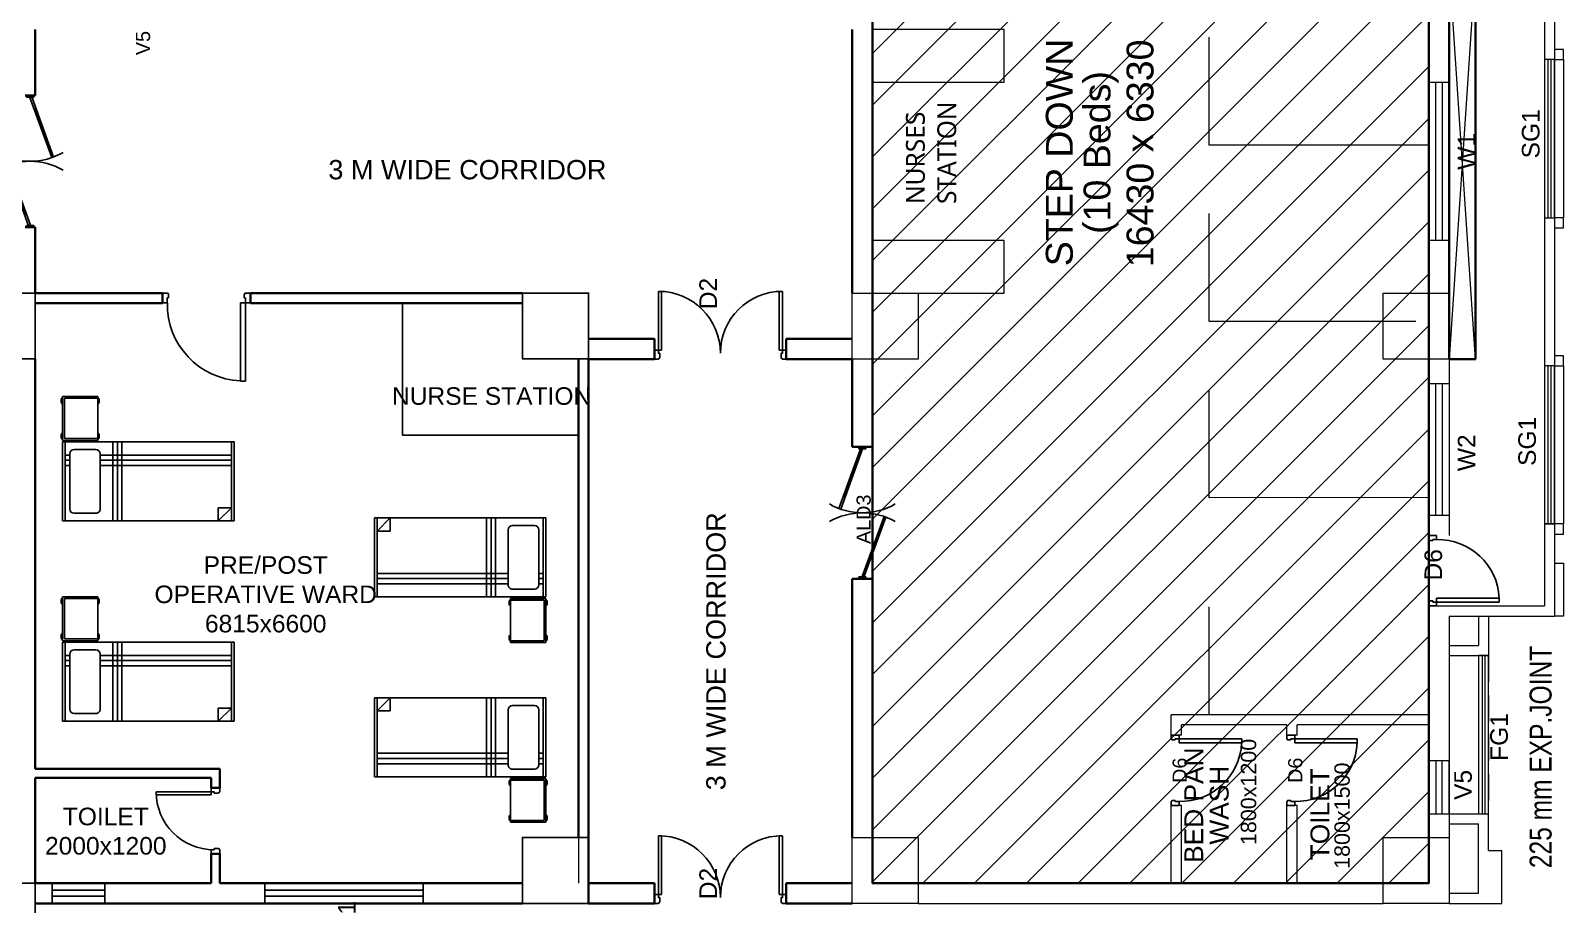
# Model space of a CAD drawing. Extents: x 3485972 to 3601240, y -673889 to -591207.
# Drawn here: x 3505849 to 3523286, y -612261 to -602318 of the extents above; entities that cross this region are included whole.
import ezdxf
from ezdxf.enums import TextEntityAlignment as Align

# ---------------------------------------------------------------- set-up
doc = ezdxf.new("R2010")
doc.units = 0
doc.header["$LTSCALE"] = 6
doc.header["$MEASUREMENT"] = 0
doc.linetypes.add('HIDDEN', pattern=[0.375, 0.25, -0.125])
for name, color, linetype in [('COL', 5, 'CONTINUOUS'), ('DOOR', 44, 'CONTINUOUS'), ('furniture', 33, 'CONTINUOUS'), ('JOINERY', 7, 'CONTINUOUS'), ('TEXT', 181, 'CONTINUOUS'), ('Window', 161, 'CONTINUOUS')]:
    doc.layers.add(name, color=color, linetype=linetype)
doc.layers.add('D.F', color=251, linetype='CONTINUOUS', lineweight=5)
doc.layers.add('WALL', color=8, linetype='CONTINUOUS', lineweight=35)
doc.styles.add('ARI', font='arial.ttf')
doc.styles.add('ARIAL', font='arial.ttf')
doc.linetypes.add('ZIGZAG', pattern='A,0.0001,-0.2,[131,ltypeshp.shx,S=0.2,R=0,X=-0.2,Y=0],-0.4,[131,ltypeshp.shx,S=0.2,R=180,X=0.2,Y=0],-0.2', length=0.8001)

# ---------------------------------------------------------------- blocks, each defined once
blk = doc.blocks.new('A$C45A5314D')
at = {"layer": 'furniture', "color": 8, "ltscale": 0.75}
for p, q in [((-1962, 946), (-1950, 946)), ((-1962, 944), (-1950, 944)), ((-1962, 943), (-1950, 943)), ((-1962, 941), (-1950, 941)), ((-1962, 939), (-1950, 939)), ((-1962, 936), (-1950, 936)), ((-1962, 932), (-1950, 932)), ((-1962, 927), (-1950, 927)), ((-1962, 921), (-1950, 921)), ((-1962, 913), (-1950, 913)), ((-1962, 907), (-1950, 907)), ((-1962, 902), (-1950, 902)), ((-1962, 898), (-1950, 898)), ((-1962, 895), (-1950, 895)), ((-1962, 892), (-1950, 892)), ((-1962, 891), (-1950, 891)), ((-1962, 889), (-1950, 889)), ((-1962, 888), (-1950, 888)), ((-1538, 946), (-1550, 946)), ((-1538, 944), (-1550, 944)), ((-1538, 943), (-1550, 943)), ((-1538, 941), (-1550, 941)), ((-1538, 939), (-1550, 939)), ((-1538, 936), (-1550, 936)), ((-1538, 932), (-1550, 932)), ((-1538, 927), (-1550, 927)), ((-1538, 921), (-1550, 921)), ((-1538, 913), (-1550, 913)), ((-1538, 907), (-1550, 907)), ((-1538, 902), (-1550, 902)), ((-1538, 898), (-1550, 898)), ((-1538, 895), (-1550, 895)), ((-1538, 892), (-1550, 892)), ((-1538, 891), (-1550, 891)), ((-1538, 889), (-1550, 889)), ((-1538, 888), (-1550, 888)), ((-1962, 545), (-1950, 545)), ((-1962, 543), (-1950, 543)), ((-1962, 542), (-1950, 542)), ((-1962, 540), (-1950, 540)), ((-1962, 538), (-1950, 538)), ((-1962, 535), (-1950, 535)), ((-1962, 531), (-1950, 531)), ((-1962, 526), (-1950, 526)), ((-1538, 545), (-1550, 545)), ((-1538, 543), (-1550, 543)), ((-1538, 542), (-1550, 542)), ((-1538, 540), (-1550, 540)), ((-1538, 538), (-1550, 538)), ((-1538, 535), (-1550, 535)), ((-1538, 531), (-1550, 531)), ((-1538, 526), (-1550, 526)), ((-1962, 520), (-1950, 520)), ((-1962, 512), (-1950, 512)), ((-1962, 506), (-1950, 506)), ((-1962, 501), (-1950, 501)), ((-1962, 497), (-1950, 497)), ((-1962, 494), (-1950, 494)), ((-1962, 491), (-1950, 491)), ((-1962, 490), (-1950, 490)), ((-1962, 488), (-1950, 488)), ((-1962, 487), (-1950, 487)), ((-1962, 486), (-1950, 486)), ((-1538, 520), (-1550, 520)), ((-1538, 512), (-1550, 512)), ((-1538, 506), (-1550, 506)), ((-1538, 501), (-1550, 501)), ((-1538, 497), (-1550, 497)), ((-1538, 494), (-1550, 494)), ((-1538, 491), (-1550, 491)), ((-1538, 490), (-1550, 490)), ((-1538, 488), (-1550, 488)), ((-1538, 487), (-1550, 487))]:
    blk.add_line(p, q, dxfattribs=at)
at = {"layer": 'furniture', "ltscale": 0.75}
for p, q in [((-1962, 946), (-1950, 946)), ((-1962, 946), (-1962, 887)), ((-1962, 887), (-1950, 887)), ((-1950, 967), (-1550, 967)), ((-1950, 467), (-1950, 967)), ((-1930, 948), (-1930, 487)), ((-1930, 948), (-1550, 948)), ((-1550, 967), (-1550, 467)), ((-1538, 946), (-1550, 946)), ((-1538, 887), (-1550, 887)), ((-1538, 946), (-1538, 887)), ((-1962, 545), (-1950, 545)), ((-1962, 545), (-1962, 486)), ((-1538, 545), (-1550, 545)), ((-1538, 545), (-1538, 486)), ((-1962, 486), (-1950, 486)), ((-1550, 467), (-1950, 467)), ((-1550, 487), (-1930, 487)), ((-1538, 486), (-1550, 486))]:
    blk.add_line(p, q, dxfattribs=at)
at = {"layer": 'furniture'}
for p, q in [((0, 450), (-1950, 450)), ((-1950, 450), (-1950, -450)), ((-1920, 450), (-1920, -450)), ((-1572, 362), (-1820, 362)), ((-1377, -450), (-1377, 450)), ((-1327, -450), (-1327, 450)), ((-1277, -450), (-1277, 450)), ((-30, -450), (-30, 450)), ((0, -450), (0, 450)), ((-1920, 300), (-1869, 300)), ((-1920, 241), (-1869, 241)), ((-1920, 182), (-1869, 182)), ((-1869, 313), (-1869, -313)), ((-1523, 313), (-1523, -313)), ((-1523, 300), (-30, 300)), ((-1523, 241), (-30, 241)), ((-1523, 182), (-30, 182)), ((-180, -450), (-30, -300)), ((-180, -450), (-180, -300)), ((-30, -300), (-180, -300)), ((-1950, -450), (0, -450)), ((-1820, -362), (-1572, -362))]:
    blk.add_line(p, q, dxfattribs=at)
at = {"layer": 'furniture', "ltscale": 0.75}
for centre, start, end in [((-1876, 917), 161.0754, 198.9247), ((-1624, 917), 341.0754, 18.9247), ((-1876, 516), 161.0754, 198.9247), ((-1624, 516), 341.0754, 18.9247)]:
    blk.add_arc(centre, 91.1, start, end, dxfattribs=at)
at = {"layer": 'furniture'}
for centre, start, end in [((-1820, 313), 90, 180), ((-1572, 313), 0, 90), ((-1820, -313), 180, 270), ((-1572, -313), 270, 0)]:
    blk.add_arc(centre, 49.2, start, end, dxfattribs=at)
blk = doc.blocks.new('21500')
at = {"layer": 'DOOR'}
for p, q in [((45, 100), (45, 770)), ((45, 770), (80, 770)), ((80, 100), (80, 770)), ((1420, 100), (1420, 770)), ((1455, 770), (1420, 770)), ((1455, 100), (1455, 770)), ((45, 100), (80, 100)), ((45, 0), (45, 2.5)), ((60, 15), (57.5, 15)), ((1455, 100), (1420, 100)), ((1440, 15), (1442.5, 15)), ((1455, 0), (1455, 2.5))]:
    blk.add_line(p, q, dxfattribs=at)
for points in [[(60, 65), (45, 65), (45, 100), (0, 100), (0, 0), (45, 0)], [(60, 15), (60, 65)], [(1440, 65), (1455, 65), (1455, 100), (1500, 100), (1500, 0), (1455, 0)], [(1440, 15), (1440, 65)]]:
    blk.add_lwpolyline(points, dxfattribs=at)
at = {"layer": 'DOOR', "color": 145}
for centre, start, end in [((45, 65), 0, 90), ((1455, 65), 90, 180)]:
    blk.add_arc(centre, 705, start, end, dxfattribs=at)
at = {"layer": 'DOOR'}
for centre, start, end in [((45, 15), 270, 0), ((1455, 15), 180, 270)]:
    blk.add_arc(centre, 12.5, start, end, dxfattribs=at)
blk = doc.blocks.new('1000')
at = {"layer": 'DOOR'}
for p, q in [((0, -111, 0), (0, 0)), ((0, 0), (55, 0, 0)), ((945, 0, 0), (945, -2, 0)), ((1000, 0), (945, 0, 0)), ((1000, -111, 0), (1000, 0)), ((55, -111, 0), (0, -111, 0)), ((55, 0, 0), (55, -3, 0)), ((70, -55, 0), (55, -55, 0)), ((55, -55, 0), (55, -111, 0)), ((55, -111, 0), (55, -1001, 0)), ((111, -111, 0), (55, -111, 0)), ((70, -15, 0), (68, -15, 0)), ((70, -15, 0), (70, -55, 0)), ((111, -1001, 0), (111, -111, 0)), ((930, -15, 0), (930, -55, 0)), ((930, -15, 0), (932, -15, 0)), ((930, -55, 0), (945, -55, 0)), ((945, -55, 0), (945, -111, 0)), ((945, -111, 0), (1000, -111, 0)), ((55, -1001, 0), (111, -1001, 0))]:
    blk.add_line(p, q, dxfattribs=at)
for centre, start_param, end_param in [((55, -15, 0), 3.926897, 5.497693), ((945, -15, 0), -0.785492, 0.785304)]:
    blk.add_ellipse(centre, major_axis=(-8.84, 8.84, 0), ratio=1, start_param=start_param, end_param=end_param, dxfattribs=at)
at = {"layer": 'DOOR', "color": 145}
blk.add_ellipse((71, -128, 0), major_axis=(597, 637, 0), ratio=0.999944, start_param=3.940126, end_param=5.484659, dxfattribs=at)
blk = doc.blocks.new('Z$W@#5624')
at = {"layer": 'DOOR'}
for p, q in [((1770, 446), (949, 745)), ((1779, 470), (957, 769)), ((1122, 709), (1113, 685)), ((1610, 518), (1117, 697)), ((0, 499), (25, 499)), ((0, 400), (0, 499)), ((19, 429), (28, 453)), ((19, 429), (840, 130)), ((25, 400), (25, 499)), ((28, 453), (849, 154)), ((1614, 529), (1606, 506)), ((1779, 470), (1770, 446)), ((1798, 499), (1773, 499)), ((1773, 400), (1773, 499)), ((1798, 400), (1798, 499)), ((0, 400), (25, 400)), ((183, 369), (192, 393)), ((188, 381), (680, 202)), ((685, 214), (676, 190)), ((1798, 400), (1773, 400))]:
    blk.add_line(p, q, dxfattribs=at)
at = {"layer": 'DOOR', "color": 145, "extrusion": (0, 0, -1)}
for centre, start_param, end_param in [((0, 449), -0.523599, 0.523599), ((1798, 449), 2.617994, 3.665191)]:
    blk.add_ellipse(centre, major_axis=(899, 0), ratio=1, start_param=start_param, end_param=end_param, dxfattribs=at)
blk = doc.blocks.new('750')
at = {"layer": 'DOOR'}
for p, q in [((-50, 705), (-47.5, 705)), ((-35, 690), (-35, 692.5)), ((-50, 45), (-47.5, 45)), ((-35, 60), (-35, 57.5)), ((50, 45), (50, 80)), ((50, 80), (675, 80)), ((50, 45), (675, 45)), ((675, 45), (675, 80))]:
    blk.add_line(p, q, dxfattribs=at)
for points in [[(15, 690), (15, 705), (50, 705), (50, 750), (-50, 750), (-50, 705)], [(-35, 690), (15, 690)], [(15, 60), (15, 45), (50, 45), (50, 0), (-50, 0), (-50, 45)], [(-35, 60), (15, 60)]]:
    blk.add_lwpolyline(points, dxfattribs=at)
for centre, start, end in [((-35, 705), 180, 270), ((-35, 45), 90, 180)]:
    blk.add_arc(centre, 12.5, start, end, dxfattribs=at)
at = {"layer": 'DOOR', "color": 145}
blk.add_arc((15, 45), 660, 0, 90, dxfattribs=at)

msp = doc.modelspace()

# ---------------------------------------------------------------- hatches: boundary and pattern name
at = {"layer": 'D.F', "linetype": 'ByBlock'}
h = msp.add_hatch(dxfattribs=at)
h.set_pattern_fill('ANSI31', color=256, scale=3333, style=0)
h.set_pattern_definition([(45, (479073.56, 121913.7), (-294.59836, 294.59836), [])])
h.paths.add_polyline_path([(3515425.7, -595590), (3521755.7, -595590), (3521755.7, -612020), (3515425.7, -612020)])

# ---------------------------------------------------------------- linework, layer by layer
at = {"layer": 'COL'}
for points in [[(3505150.7, -605305), (3505900.7, -605305), (3505900.7, -606055), (3505150.7, -606055)], [(3512195.7, -611500.1), (3512195.7, -612250.1), (3511445.7, -612250.1), (3511445.7, -611500.1)], [(3505900.7, -612020), (3505150.7, -612020), (3505150.7, -612770), (3505900.7, -612770)]]:
    msp.add_lwpolyline(points, close=True, dxfattribs=at)
at = {"layer": 'COL', "elevation": 0}
msp.add_lwpolyline([(3511445.7, -605305), (3512195.7, -605305), (3512195.7, -606055), (3511445.7, -606055)], close=True, dxfattribs=at)
at = {"layer": 'D.F', "linetype": 'ByBlock'}
for p, q in [((3523070.7, -598230), (3523070.7, -608865)), ((3523185.7, -598115), (3523185.7, -608980)), ((3521755.7, -608865, -101230.8), (3523070.7, -608865, -101230.8)), ((3521985.7, -608980, -101230.8), (3523185.7, -608980, -101230.8)), ((3522320.7, -608980, -101228.4), (3522320.7, -609315, -101226.7)), ((3522435.7, -608980, -101228.5), (3522435.7, -609430, -101226.7)), ((3521985.7, -609315, 4.1), (3522320.7, -609315, -81824.1)), ((3521985.7, -609430, 4.1), (3522435.7, -609430, -101226.7)), ((3521985.7, -611230, 4.1), (3522435.7, -611230, -101226.7)), ((3522435.7, -611650, -101228.4), (3522435.7, -611230, -101226.7)), ((3521985.7, -611345, 4.1), (3522320.7, -611345, -81824.1)), ((3522320.7, -612135, -101230.8), (3522320.7, -611345, -101226.7)), ((3522435.7, -611650, -101230.8), (3522585.7, -611650, -101230.8)), ((3522585.7, -612250, -253628), (3522585.7, -611650, -202461.5)), ((3521985.7, -612135, -101230.8), (3522320.7, -612135, -101230.8)), ((3521985.7, -612250, -101230.8), (3522435.7, -612250, -101230.8)), ((3522435.7, -612250, -101230.8), (3522585.7, -612250, -101230.8))]:
    msp.add_line(p, q, dxfattribs=at)
at = {"layer": 'D.F', "color": 7, "lineweight": 0}
for p, q in [((3521755.7, -605305), (3521755.7, -602305)), ((3521985.7, -605305), (3521985.7, -602305)), ((3521755.7, -606055.1), (3521755.7, -608065)), ((3521985.7, -606055.1), (3521985.7, -608065)), ((3521755.7, -608865), (3521755.7, -611500.1)), ((3521985.7, -608980), (3521985.7, -611500.1)), ((3521755.7, -610105), (3518825.7, -610105)), ((3518825.7, -610335), (3518825.7, -610105)), ((3520140.7, -610220), (3518940.7, -610220)), ((3518940.7, -610335), (3518940.7, -610220)), ((3520140.7, -610335), (3520140.7, -610220)), ((3521755.7, -610220), (3520255.7, -610220)), ((3520255.7, -610335), (3520255.7, -610220)), ((3518940.7, -610335), (3518825.7, -610335)), ((3520255.7, -610335), (3520140.7, -610335)), ((3518825.7, -612020), (3518825.7, -611135)), ((3518940.7, -611135), (3518825.7, -611135)), ((3518940.7, -612020), (3518940.7, -611135)), ((3520140.7, -612020), (3520140.7, -611135)), ((3520255.7, -611135), (3520140.7, -611135)), ((3520255.7, -612020), (3520255.7, -611135)), ((3515945.7, -612020), (3521235.7, -612020)), ((3515945.7, -612250), (3521235.7, -612250))]:
    msp.add_line(p, q, dxfattribs=at)
at = {"layer": 'D.F', "color": 7, "linetype": 'ByBlock'}
for p, q in [((3523185.7, -602647.5, -101230.8), (3523070.7, -602647.5)), ((3523185.7, -607932.5, -101230.8), (3523070.7, -607932.5))]:
    msp.add_line(p, q, dxfattribs=at)
at = {"layer": 'D.F', "color": 8, "linetype": 'ByBlock'}
for p, q in [((3523285.7, -602647.5), (3523285.7, -604447.5)), ((3523285.7, -606132.5), (3523285.7, -607932.5))]:
    msp.add_line(p, q, dxfattribs=at)
at = {"layer": 'D.F', "linetype": 'HIDDEN', "ltscale": 200}
msp.add_line((3522435.7, -609430, -101226.7), (3522435.7, -611230, -101226.7), dxfattribs=at)
at = {"layer": 'D.F', "linetype": 'ByBlock'}
for points, elevation in [([(3522285.7, -606055.1), (3521985.7, -601555.1)], 27934.8), ([(3522285.7, -601555.1), (3521985.7, -606055.1)], 27934.8), ([(3523185.7, -602647.5), (3523285.7, -602647.5), (3523285.7, -602532.5), (3523185.7, -602532.5)], -101230.8), ([(3523185.7, -608047.5), (3523285.7, -608047.5), (3523285.7, -607932.5), (3523185.7, -607932.5)], -101230.8)]:
    msp.add_lwpolyline(points, dxfattribs=dict(at, elevation=elevation))
at = {"layer": 'D.F', "lineweight": 0, "ltscale": 15}
for points in [[(3516925.7, -602905), (3516925.7, -602305), (3515425.7, -602305), (3515425.7, -602905)], [(3516925.7, -605305.1), (3516925.7, -604705.1), (3515425.7, -604705.1), (3515425.7, -605305.1)]]:
    msp.add_lwpolyline(points, close=True, dxfattribs=at)
at = {"layer": 'D.F', "linetype": 'ZIGZAG', "ltscale": 10, "flags": 128}
for points in [[(3521755.7, -603620), (3519256.2, -603620), (3519256.2, -602391.2)], [(3521605.7, -605627.5), (3519256.2, -605627.5), (3519256.2, -604398.7)], [(3521755.7, -607631), (3519256.2, -607635), (3519256.2, -606406.2)], [(3521755.7, -610105), (3519256.2, -610105), (3519256.2, -608876.2)]]:
    msp.add_lwpolyline(points, dxfattribs=at)
at = {"layer": 'D.F', "linetype": 'ByBlock'}
for points in [[(3523185.7, -602647.5), (3523285.7, -602647.5), (3523285.7, -602532.5), (3523185.7, -602532.5)], [(3523185.7, -604562.5), (3523285.7, -604562.5), (3523285.7, -604447.5), (3523185.7, -604447.5)], [(3523185.7, -606132.5), (3523285.7, -606132.5), (3523285.7, -606017.5), (3523185.7, -606017.5)], [(3523185.7, -608047.5), (3523285.7, -608047.5), (3523285.7, -607932.5), (3523185.7, -607932.5)]]:
    msp.add_lwpolyline(points, dxfattribs=at)
for points in [[(3523070.7, -602647.5), (3523070.7, -604447.5), (3523185.7, -604447.5), (3523185.7, -602647.5)], [(3523070.7, -606132.5), (3523070.7, -607932.5), (3523185.7, -607932.5), (3523185.7, -606132.5)]]:
    msp.add_lwpolyline(points, close=True, dxfattribs=at)
at = {"layer": 'D.F', "linetype": 'Continuous'}
for points in [[(3523145.7, -602647.5), (3523110.7, -602647.5), (3523110.7, -604447.5), (3523145.7, -604447.5)], [(3521985.7, -604705), (3521755.7, -604705), (3521755.7, -602905), (3521985.7, -602905)], [(3521905.7, -604705), (3521835.7, -604705), (3521835.7, -602905), (3521905.7, -602905)], [(3523145.7, -606132.5), (3523110.7, -606132.5), (3523110.7, -607932.5), (3523145.7, -607932.5)], [(3521985.7, -607834.9), (3521755.7, -607834.9), (3521755.7, -606334.9), (3521985.7, -606334.9)], [(3521905.7, -607834.9), (3521835.7, -607834.9), (3521835.7, -606334.9), (3521905.7, -606334.9)]]:
    msp.add_lwpolyline(points, close=True, dxfattribs=at)
at = {"layer": 'D.F'}
for points in [[(3515195.7, -605305.1), (3515945.7, -605305.1), (3515945.7, -606055.1), (3515195.7, -606055.1)], [(3521235.7, -605305.1), (3521985.7, -605305.1), (3521985.7, -606055.1), (3521235.7, -606055.1)], [(3515945.7, -611500.1), (3515945.7, -612250.1), (3515195.7, -612250.1), (3515195.7, -611500.1)], [(3521985.7, -611500.1), (3521985.7, -612250.1), (3521235.7, -612250.1), (3521235.7, -611500.1)]]:
    msp.add_lwpolyline(points, close=True, dxfattribs=at)
at = {"layer": 'D.F', "color": 7, "linetype": 'ByBlock', "elevation": -101230.8}
msp.add_lwpolyline([(3523185.7, -608380), (3523285.7, -608380), (3523285.7, -608980), (3523185.7, -608980)], dxfattribs=at)
at = {"layer": 'D.F', "linetype": 'ByBlock', "elevation": -101227.2}
msp.add_lwpolyline([(3522320.7, -609430), (3522320.7, -611230), (3522435.7, -611230), (3522435.7, -609430)], close=True, dxfattribs=at)
at = {"layer": 'D.F', "linetype": 'Continuous'}
for points, elevation in [([(3522395.7, -609430), (3522360.7, -609430), (3522360.7, -611230), (3522395.7, -611230)], -101227.2), ([(3521755.7, -611230), (3521985.7, -611230), (3521985.7, -610630), (3521755.7, -610630)], 4.1), ([(3521755.7, -611230), (3521985.7, -611230), (3521985.7, -610630), (3521755.7, -610630)], 4.1), ([(3521835.7, -611230), (3521905.7, -611230), (3521905.7, -610630), (3521835.7, -610630)], 4.1), ([(3521835.7, -611230), (3521905.7, -611230), (3521905.7, -610630), (3521835.7, -610630)], 4.1)]:
    msp.add_lwpolyline(points, close=True, dxfattribs=dict(at, elevation=elevation))
at = {"layer": 'furniture', "linetype": 'Continuous'}
for p in [(3510080.7, -605420), (3512080.7, -606920)]:
    msp.add_line(p, (3510080.7, -606920), dxfattribs=at)
at = {"layer": 'WALL', "linetype": 'ByBlock'}
for p, q in [((3505900.7, -603055), (3505900.7, -602305)), ((3515195.7, -605305.1), (3515195.7, -602305)), ((3515425.7, -605305.1), (3515425.7, -602305)), ((3505900.7, -603055), (3505785.7, -603055)), ((3505900.7, -604555), (3505785.7, -604555)), ((3505900.7, -604555), (3505900.7, -605305)), ((3507348.1, -605305, 0), (3505900.7, -605305)), ((3507348.1, -605420, 0), (3507348.1, -605305, 0)), ((3511445.7, -605305, 0), (3508348.1, -605305, 0)), ((3508348.1, -605420, 0), (3508348.1, -605305, 0)), ((3507348.1, -605420, 0), (3505900.7, -605420)), ((3511445.7, -605420, 0), (3508348.1, -605420, 0)), ((3512945.7, -605825.1), (3512195.7, -605825.1)), ((3512945.7, -605825.1), (3512195.7, -605825.1)), ((3512945.7, -606055.1), (3512945.7, -605825.1)), ((3512945.7, -606055.1), (3512945.7, -605825.1)), ((3515195.7, -605825.1), (3514445.7, -605825.1)), ((3514445.7, -606055.1), (3514445.7, -605825.1)), ((3515195.7, -605825.1), (3514445.7, -605825.1)), ((3514445.7, -606055.1), (3514445.7, -605825.1)), ((3505900.7, -606055), (3505900.7, -610720)), ((3512080.7, -611500.1), (3512080.7, -606055)), ((3512195.7, -612250), (3512195.7, -606055)), ((3512945.7, -606055.1), (3512195.7, -606055.1)), ((3515195.7, -606055.1), (3514445.7, -606055.1)), ((3515195.7, -607055.3), (3515195.7, -606055.1)), ((3515425.7, -607055.3), (3515425.7, -606055.1)), ((3515425.7, -607055.3), (3515195.7, -607055.3)), ((3515195.7, -611500.1), (3515195.7, -608555.3)), ((3515425.7, -608555.3), (3515195.7, -608555.3)), ((3515425.7, -611500.1), (3515425.7, -608555.3)), ((3505900.7, -610720), (3507900.7, -610720)), ((3507900.7, -610720), (3508000.7, -610720)), ((3508000.7, -610720), (3508000.7, -610935)), ((3505900.7, -610820), (3505900.7, -612020)), ((3505900.7, -610820), (3507900.7, -610820)), ((3507900.7, -610935), (3507900.7, -610820)), ((3508000.7, -610935), (3507900.7, -610935)), ((3512195.7, -611500.1), (3512195.7, -611035)), ((3507900.7, -611685), (3508000.7, -611685)), ((3507900.7, -611685), (3507900.7, -612020)), ((3508000.7, -611685), (3508000.7, -612020)), ((3505900.7, -612020), (3507265.7, -612020)), ((3507265.7, -612020), (3507380.7, -612020)), ((3507380.7, -612020), (3507900.7, -612020)), ((3508000.7, -612020), (3511445.7, -612020)), ((3512945.7, -612020), (3512195.7, -612020)), ((3512945.7, -612020), (3512195.7, -612020)), ((3512945.7, -612250), (3512945.7, -612020)), ((3512945.7, -612250), (3512945.7, -612020)), ((3515195.7, -612020), (3514445.7, -612020)), ((3514445.7, -612250), (3514445.7, -612020)), ((3515195.7, -612020), (3514445.7, -612020)), ((3514445.7, -612250), (3514445.7, -612020)), ((3505900.7, -612250), (3511445.7, -612250)), ((3512945.7, -612250), (3512195.7, -612250)), ((3512945.7, -612250), (3512195.7, -612250)), ((3515195.7, -612250), (3514445.7, -612250)), ((3515195.7, -612250), (3514445.7, -612250))]:
    msp.add_line(p, q, dxfattribs=at)
at = {"layer": 'WALL', "lineweight": 0}
msp.add_line((3512080.7, -610520), (3512080.7, -612020), dxfattribs=at)
at = {"layer": 'WALL', "linetype": 'ByBlock'}
msp.add_lwpolyline([(3515425.7, -595590), (3521755.7, -595590), (3521755.7, -612020), (3515425.7, -612020)], close=True, dxfattribs=at)
at = {"layer": 'WALL', "elevation": 27934.8}
msp.add_lwpolyline([(3521985.7, -606055.1), (3521985.7, -601555.1), (3522285.7, -601555.1), (3522285.7, -606055.1)], close=True, dxfattribs=at)
at = {"layer": 'Window', "linetype": 'Continuous'}
for points in [[(3506692.2, -612250), (3506692.2, -612020), (3506092.2, -612020), (3506092.2, -612250)], [(3510313.2, -612020), (3510313.2, -612250), (3508513.2, -612250), (3508513.2, -612020)], [(3506692.2, -612170), (3506692.2, -612100), (3506092.2, -612100), (3506092.2, -612170)], [(3510313.2, -612100), (3510313.2, -612170), (3508513.2, -612170), (3508513.2, -612100)]]:
    msp.add_lwpolyline(points, close=True, dxfattribs=at)

# ---------------------------------------------------------------- block references
at = {"layer": 'D.F', "linetype": 'Continuous'}
for name, p, xscale, yscale, zscale, rotation in [('Z$W@#5624', (3514935.7, -607055.3), 0.8343726266175508, 0.8343726266175508, 0.8343726266175508, 270), ('1000', (3521755.7, -608865, -101230.8), 0.7999999984167706, 0.7999999984167706, 0.7999999984167706, 90.0000132735122), ('1000', (3518825.7, -610335), -0.7999999988824326, 0.7999999986495823, 0.7999999999883585, 89.99998672648773), ('1000', (3520140.7, -610335), -0.7999999988824326, 0.7999999986495823, 0.7999999999883585, 89.99998672648773)]:
    msp.add_blockref(name, p, dxfattribs=dict(at, xscale=xscale, yscale=yscale, zscale=zscale, rotation=rotation))
at = {"layer": 'DOOR', "linetype": 'Continuous', "xscale": -0.8343726266175508, "yscale": 0.8343726266175508, "zscale": 0.8343726257153321, "rotation": 269.9999999999999}
msp.add_blockref('Z$W@#5624', (3505468.2, -604555), dxfattribs=at)
at = {"layer": 'DOOR', "linetype": 'Continuous', "xscale": -1, "rotation": 359.9999867131476}
msp.add_blockref('1000', (3508348.1, -605305, 0), dxfattribs=at)
at = {"layer": 'DOOR', "linetype": 'Continuous', "xscale": -1}
for p in [(3514445.7, -606055.1), (3514445.7, -606055.1), (3514445.7, -612250), (3514445.7, -612250)]:
    msp.add_blockref('21500', p, dxfattribs=at)
at = {"layer": 'DOOR', "rotation": 180}
msp.add_blockref('750', (3507950.7, -610935), dxfattribs=at)
at = {"layer": 'furniture', "linetype": 'Continuous'}
for p, rotation in [((3508162.5, -607448.5), 1.312676974619595e-05), ((3509759.4, -608312.9), 180.0000131267696), ((3509759.4, -610360.4), 180.0000131267696)]:
    msp.add_blockref('A$C45A5314D', p, dxfattribs=dict(at, rotation=rotation))
at = {"layer": 'WALL', "linetype": 'Continuous', "rotation": 1.312676974619595e-05}
msp.add_blockref('A$C45A5314D', (3508162.5, -609727.6), dxfattribs=at)

# ---------------------------------------------------------------- texts
at = {"layer": 'D.F', "linetype": 'Continuous', "style": 'ARIAL'}
for s, p in [('STEP DOWN', (3517704.5, -603705.1)), ('16430 x 6330', (3518622.9, -603714.9)), ('(10 Beds)', (3518133.4, -603705.1))]:
    msp.add_text(s, height=306.13, rotation=90, dxfattribs=at).set_placement(p, align=Align.CENTER)
at = {"layer": 'D.F', "style": 'ARIAL', "width": 1}
for s, height, p in [('SG1', 200, (3523014.5, -603772.2)), ('W1', 200, (3522285.2, -603901.7)), ('SG1', 200, (3522973.4, -607271.9)), ('W2', 200, (3522285.2, -607331.7)), ('ALD3', 161.2, (3515405.7, -608160.7)), ('D6', 200, (3521906, -608575.9, -202461.5)), ('FG1', 200, (3522654.2, -610628.5)), ('D6', 161.2, (3519001, -610879.5)), ('D6', 161.2, (3520316, -610879.5)), ('V5', 200, (3522244.3, -611072.7, 4.1)), ('V5', 200, (3522244.3, -611072.7, 4.1))]:
    msp.add_text(s, height=height, rotation=90, dxfattribs=at).set_placement(p)
at = {"layer": 'D.F', "style": 'ARI', "width": 0.8}
msp.add_text('225 mm EXP.JOINT', height=250, rotation=90, dxfattribs=at).set_placement((3523226.8, -611849.2, 101230.8), align=Align.BOTTOM_LEFT)
at = {"layer": 'D.F', "linetype": 'Continuous', "style": 'ARIAL'}
for s, p in [('1800x1200', (3519616.4, -610982.1, 0)), ('1800x1500', (3520681, -611252.6, 101230.8))]:
    msp.add_text(s, height=175, rotation=90, dxfattribs=at).set_placement(p, align=Align.TOP_CENTER)
for s, p in [('BED PAN', (3519252.6, -611132.7, 0)), ('WASH', (3519541.7, -611132.7, 0)), ('TOILET', (3520687.6, -611236.6, 101230.8))]:
    msp.add_text(s, height=214.29, rotation=90, dxfattribs=at).set_placement(p, align=Align.BOTTOM_CENTER)
at = {"layer": 'D.F', "linetype": 'Continuous', "insert": (3516381.2, -604291.4), "char_height": 214.291, "width": 161.6, "attachment_point": 7, "rotation": 90, "style": 'ARIAL'}
msp.add_mtext('{\\fSegoe Script|b0|i0|c0|p34;NURSES STATION}', dxfattribs=at)
at = {"layer": 'JOINERY', "style": 'ARIAL', "width": 1}
for s, height, p in [('V5', 161.2, (3507207.7, -602597.2, -101230.8)), ('D2', 200, (3513656.4, -605488.6)), ('D2', 200, (3513656.4, -605488.6)), ('D2', 200, (3513656.4, -612203.4)), ('D2', 200, (3513656.4, -612203.4)), ('W1', 200, (3509544.8, -612641.5))]:
    msp.add_text(s, height=height, rotation=90, dxfattribs=at).set_placement(p)
at = {"layer": 'TEXT', "char_height": 200, "attachment_point": 5, "style": 'ARIAL'}
for s, insert, width in [('NURSE STATION', (3511093, -606478), 2454.158), ('PRE/POST \\POPERATIVE WARD\\P6815x6600', (3508523, -608734.4), 2454.158), ('TOILET\\P2000x1200', (3506703.6, -611429.6, -101230.8), 1626.956)]:
    msp.add_mtext(s, dxfattribs=dict(at, insert=insert, width=width))
at = {"layer": 'WALL', "color": 7, "linetype": 'Continuous', "insert": (3510817.6, -603901.8), "char_height": 220.414, "width": 4941.395, "attachment_point": 5, "style": 'ARIAL'}
msp.add_mtext('3 M WIDE CORRIDOR', dxfattribs=at)
at = {"layer": 'WALL', "color": 7, "linetype": 'Continuous', "insert": (3513646.2, -609381.2), "char_height": 220.414, "width": 4941.395, "attachment_point": 5, "rotation": 90, "style": 'ARIAL'}
msp.add_mtext('3 M WIDE CORRIDOR', dxfattribs=at)

doc.saveas('drawing.dxf')
